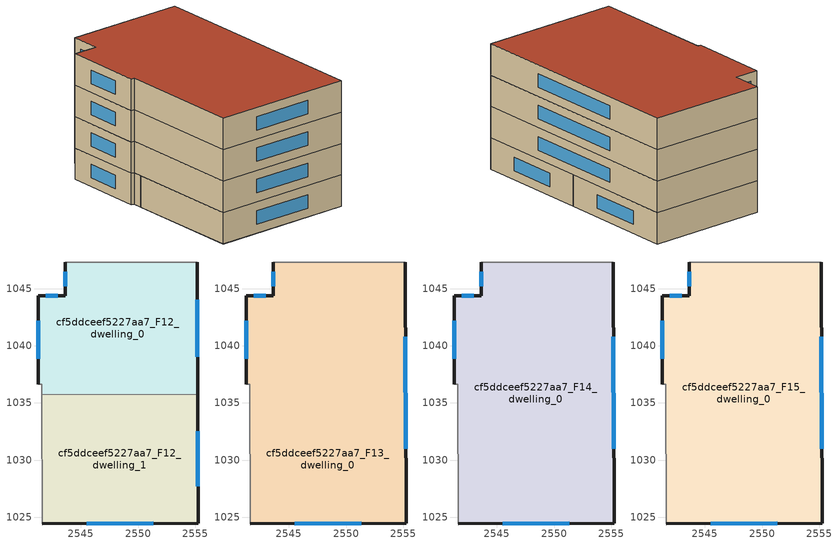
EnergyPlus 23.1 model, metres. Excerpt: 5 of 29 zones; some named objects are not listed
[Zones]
cf5ddceef5227aa7_F12_dwelling_0
 floor to cf5ddceef5227aa7_F11_dwelling_0 (EU_floor_Construction): 2555.16,1047.33 2555.2,1035.77 2541.57,1035.72 2541.56,1036.64 2541.25,1036.64 2541.24,1044.4 2543.64,1044.41 2543.64,1047.31 z36
 wall outside (EU_wall_Construction): 2543.64,1047.31 2543.64,1044.41 2541.24,1044.4 2541.25,1036.64 / 2555.21,1035.77 2555.16,1047.33 z36:39
 wall adiabatic (EU_wall_Construction): 2555.16,1047.33 2543.64,1047.31 / 2541.25,1036.64 2541.57,1036.64 2541.57,1035.72 z36:39
 wall to cf5ddceef5227aa7_F12_dwelling_1 (EU_wall_Construction): 2541.57,1035.72 2555.2,1035.77 z36:39
 window (EU_Window_Construction): 2541.24,1042.19 2541.25,1038.86 / 2542.96,1044.41 2541.92,1044.41 / 2543.64,1046.48 2543.64,1045.24 / 2555.19,1039.07 2555.18,1044.02 z36.86:38.14
cf5ddceef5227aa7_F12_dwelling_1
 floor to cf5ddceef5227aa7_F11_dwelling_1 (EU_floor_Construction): 2555.2,1035.77 2555.24,1024.47 2541.6,1024.42 2541.57,1035.72 z36
 wall outside (EU_wall_Construction): 2541.6,1024.42 2555.24,1024.47 2555.21,1035.77 z36:39
 wall adiabatic (EU_wall_Construction): 2541.57,1035.72 2541.6,1024.42 z36:39
 window (EU_Window_Construction): 2555.23,1027.7 2555.22,1032.54 / 2545.5,1024.44 2551.35,1024.46 z36.86:38.14
cf5ddceef5227aa7_F13_dwelling_0
 floor to cf5ddceef5227aa7_F12_dwelling_0 (EU_floor_Construction): 2555.16,1047.33 2555.2,1035.77 2541.57,1035.72 2541.56,1036.64 2541.25,1036.64 2541.24,1044.4 2543.64,1044.41 2543.64,1047.31 z39
 floor to cf5ddceef5227aa7_F12_dwelling_1 (EU_floor_Construction): 2555.2,1035.77 2555.24,1024.47 2541.6,1024.42 2541.57,1035.72 z39
 wall outside (EU_wall_Construction): 2543.64,1047.31 2543.64,1044.41 2541.24,1044.4 2541.25,1036.64 / 2541.6,1024.42 2555.24,1024.47 2555.16,1047.33 z39:42
 wall adiabatic (EU_wall_Construction): 2555.16,1047.33 2543.64,1047.31 / 2541.25,1036.64 2541.57,1036.64 2541.6,1024.42 z39:42
 window (EU_Window_Construction): 2543.64,1046.48 2543.64,1045.24 / 2555.22,1031 2555.19,1040.8 / 2545.5,1024.44 2551.35,1024.46 / 2541.24,1042.19 2541.25,1038.86 / 2542.96,1044.41 2541.92,1044.41 z39.86:41.14
cf5ddceef5227aa7_F14_dwelling_0
 floor to cf5ddceef5227aa7_F13_dwelling_0 (EU_floor_Construction): 2555.16,1047.33 2555.24,1024.47 2541.6,1024.42 2541.56,1036.64 2541.25,1036.64 2541.24,1044.4 2543.64,1044.41 2543.64,1047.31 z42
 wall outside (EU_wall_Construction): 2543.64,1047.31 2543.64,1044.41 2541.24,1044.4 2541.25,1036.64 / 2541.6,1024.42 2555.24,1024.47 2555.16,1047.33 z42:45
 wall adiabatic (EU_wall_Construction): 2555.16,1047.33 2543.64,1047.31 / 2541.25,1036.64 2541.57,1036.64 2541.6,1024.42 z42:45
 window (EU_Window_Construction): 2543.64,1046.48 2543.64,1045.24 / 2555.22,1031 2555.19,1040.8 / 2545.5,1024.44 2551.35,1024.46 / 2541.24,1042.19 2541.25,1038.86 / 2542.96,1044.41 2541.92,1044.41 z42.86:44.14
cf5ddceef5227aa7_F15_dwelling_0
 floor to cf5ddceef5227aa7_F14_dwelling_0 (EU_floor_Construction): 2555.16,1047.33 2555.24,1024.47 2541.6,1024.42 2541.56,1036.64 2541.25,1036.64 2541.24,1044.4 2543.64,1044.41 2543.64,1047.31 z45
 wall outside (EU_wall_Construction): 2543.64,1047.31 2543.64,1044.41 2541.24,1044.4 2541.25,1036.64 / 2541.6,1024.42 2555.24,1024.47 2555.16,1047.33 z45:48
 wall adiabatic (EU_wall_Construction): 2555.16,1047.33 2543.64,1047.31 / 2541.25,1036.64 2541.57,1036.64 2541.6,1024.42 z45:48
 window (EU_Window_Construction): 2543.64,1046.48 2543.64,1045.24 / 2555.22,1031 2555.19,1040.8 / 2545.5,1024.44 2551.35,1024.46 / 2541.24,1042.19 2541.25,1038.86 / 2542.96,1044.41 2541.92,1044.41 z45.86:47.14
 roof outside (EU_roof_Construction): 2555.24,1024.47 2555.16,1047.33 2543.64,1047.31 2543.64,1044.41 2541.24,1044.4 2541.25,1036.64 2541.57,1036.64 2541.6,1024.42 z48
[Building]
EU S2 Campaign: North Axis=0; Terrain=City; Solar Distribution=FullExterior
[Site:Location]
Helsinki-Vantaa.AP: Latitude=60.317; Longitude=24.963; Time Zone=2; Elevation=54.6
[SizingPeriod:WeatherFileDays]
AnnualSizingPeriod: Begin Month=1; Begin Day of Month=1; End Month=12; End Day of Month=31; Day of Week for Start Day=Monday; Use Weather File Daylight Saving Period=No; Use Weather File Rain and Snow Indicators=No
[MATERIAL]
EU_InternalMass_Material: Roughness=MediumRough; Thickness=0.1; Conductivity=1; Density=1800; Specific Heat=900; Thermal Absorptance=0.9; Solar Absorptance=0.7; Visible Absorptance=0.7
[MATERIAL:NOMASS] Roughness=MediumRough; Thermal Absorptance=0.9; Solar Absorptance=0.7; Visible Absorptance=0.7
Name | Thermal Resistance
EU_wall_NoMass | 5.91765
EU_roof_NoMass | 11.1778
EU_floor_NoMass | 6.2875
[WINDOWMATERIAL:SIMPLEGLAZINGSYSTEM]
EU_Window_SimpleGlazing: UFactor=0.994035; Solar Heat Gain Coefficient=0.7; Visible Transmittance=0.7
[CONSTRUCTION]
EU_wall_Construction: EU_wall_NoMass
EU_roof_Construction: EU_roof_NoMass
EU_floor_Construction: EU_floor_NoMass
EU_Window_Construction: EU_Window_SimpleGlazing
EU_InternalMass_Construction: EU_InternalMass_Material
[ZONE] Type=1; Multiplier=1; Ceiling Height=autocalculate; Floor Area=autocalculate; Part of Total Floor Area=Yes
Name | Volume
cf5ddceef5227aa7_F12_dwelling_0 | 462.341
cf5ddceef5227aa7_F13_dwelling_0; cf5ddceef5227aa7_F14_dwelling_0; cf5ddceef5227aa7_F15_dwelling_0 | 924.691
cf5ddceef5227aa7_F12_dwelling_1 | 462.36
[INTERNALMASS] Construction=EU_InternalMass_Construction
Name | Zone or ZoneList | Surface Area
cf5ddceef5227aa7_F12_dwelling_0_EU_InternalMass | cf5ddceef5227aa7_F12_dwelling_0 | 154.114
cf5ddceef5227aa7_F12_dwelling_1_EU_InternalMass | cf5ddceef5227aa7_F12_dwelling_1 | 154.118
cf5ddceef5227aa7_F13_dwelling_0_EU_InternalMass | cf5ddceef5227aa7_F13_dwelling_0 | 308.23
cf5ddceef5227aa7_F14_dwelling_0_EU_InternalMass | cf5ddceef5227aa7_F14_dwelling_0 | 308.23
cf5ddceef5227aa7_F15_dwelling_0_EU_InternalMass | cf5ddceef5227aa7_F15_dwelling_0 | 308.23
[OTHEREQUIPMENT] Fuel Type=Electricity; Design Level Calculation Method=Watts/Area; Power per Zone Floor Area=1; Fraction Latent=0; Fraction Radiant=0; Fraction Lost=0; Carbon Dioxide Generation Rate=0; EndUse Subcategory=EU_Step8_InternalGains
Name | Zone or ZoneList or Space or SpaceList | Schedule
EU_Step8_InternalGain_cf5ddceef5227aa7_F12_dwelling_0_f000 | cf5ddceef5227aa7_F12_dwelling_0 | EU_Step8_GainSchedule_cf5ddceef5227aa7_F12_dwelling_0_f000
EU_Step8_InternalGain_cf5ddceef5227aa7_F12_dwelling_1_f000 | cf5ddceef5227aa7_F12_dwelling_1 | EU_Step8_GainSchedule_cf5ddceef5227aa7_F12_dwelling_1_f000
EU_Step8_InternalGain_cf5ddceef5227aa7_F13_dwelling_0_f000 | cf5ddceef5227aa7_F13_dwelling_0 | EU_Step8_GainSchedule_cf5ddceef5227aa7_F13_dwelling_0_f000
EU_Step8_InternalGain_cf5ddceef5227aa7_F14_dwelling_0_f000 | cf5ddceef5227aa7_F14_dwelling_0 | EU_Step8_GainSchedule_cf5ddceef5227aa7_F14_dwelling_0_f000
EU_Step8_InternalGain_cf5ddceef5227aa7_F15_dwelling_0_f000 | cf5ddceef5227aa7_F15_dwelling_0 | EU_Step8_GainSchedule_cf5ddceef5227aa7_F15_dwelling_0_f000
[ZONEVENTILATION:DESIGNFLOWRATE] Schedule=EU_AlwaysOn; Design Flow Rate Calculation Method=AirChanges/Hour; Air Changes per Hour=0.596421; Ventilation Type=Natural; Fan Pressure Rise=0; Fan Total Efficiency=1; Constant Term Coefficient=1; Temperature Term Coefficient=0; Velocity Term Coefficient=0; Velocity Squared Term Coefficient=0; Minimum Indoor Temperature=-100; Maximum Indoor Temperature=100; Delta Temperature=-100; Minimum Outdoor Temperature=-100; Maximum Outdoor Temperature=100; Maximum Wind Speed=40
Name | Zone or ZoneList or Space or SpaceList
EU_ConstantAir_cf5ddceef5227aa7_F12_dwelling_0 | cf5ddceef5227aa7_F12_dwelling_0
EU_ConstantAir_cf5ddceef5227aa7_F12_dwelling_1 | cf5ddceef5227aa7_F12_dwelling_1
EU_ConstantAir_cf5ddceef5227aa7_F13_dwelling_0 | cf5ddceef5227aa7_F13_dwelling_0
EU_ConstantAir_cf5ddceef5227aa7_F14_dwelling_0 | cf5ddceef5227aa7_F14_dwelling_0
EU_ConstantAir_cf5ddceef5227aa7_F15_dwelling_0 | cf5ddceef5227aa7_F15_dwelling_0
[HVACTEMPLATE:ZONE:IDEALLOADSAIRSYSTEM] System Availability Schedule=EU_AlwaysOn; Maximum Heating Supply Air Temperature=50; Minimum Cooling Supply Air Temperature=13; Maximum Heating Supply Air Humidity Ratio=0.0156; Minimum Cooling Supply Air Humidity Ratio=0.0077; Heating Limit=NoLimit; Cooling Limit=NoLimit; Heating Availability Schedule=EU_AlwaysOn; Cooling Availability Schedule=EU_CoolingOff; Dehumidification Control Type=ConstantSensibleHeatRatio; Cooling Sensible Heat Ratio=0.7; Dehumidification Setpoint=60; Humidification Control Type=None; Humidification Setpoint=30; Outdoor Air Method=None; Outdoor Air Flow Rate per Person=0.00944; Outdoor Air Flow Rate per Zone Floor Area=0; Outdoor Air Flow Rate per Zone=0; Demand Controlled Ventilation Type=None; Outdoor Air Economizer Type=NoEconomizer; Heat Recovery Type=None; Sensible Heat Recovery Effectiveness=0.7; Latent Heat Recovery Effectiveness=0.65
Name | Template Thermostat
cf5ddceef5227aa7_F12_dwelling_0 | EU_HeatOnly_cf5ddceef5227aa7_F12_dwelling_0
cf5ddceef5227aa7_F12_dwelling_1 | EU_HeatOnly_cf5ddceef5227aa7_F12_dwelling_1
cf5ddceef5227aa7_F13_dwelling_0 | EU_HeatOnly_cf5ddceef5227aa7_F13_dwelling_0
cf5ddceef5227aa7_F14_dwelling_0 | EU_HeatOnly_cf5ddceef5227aa7_F14_dwelling_0
cf5ddceef5227aa7_F15_dwelling_0 | EU_HeatOnly_cf5ddceef5227aa7_F15_dwelling_0
[SIZING:ZONE] Zone Cooling Design Supply Air Temperature Input Method=SupplyAirTemperature; Zone Cooling Design Supply Air Temperature=13; Zone Heating Design Supply Air Temperature Input Method=SupplyAirTemperature; Zone Heating Design Supply Air Temperature=50; Zone Cooling Design Supply Air Humidity Ratio=0.008; Zone Heating Design Supply Air Humidity Ratio=0.008; Cooling Design Air Flow Method=DesignDay; Cooling Design Air Flow Rate=0; Cooling Minimum Air Flow per Zone Floor Area=0.000762; Cooling Minimum Air Flow=0; Cooling Minimum Air Flow Fraction=0.2; Heating Design Air Flow Method=DesignDay; Heating Design Air Flow Rate=0; Heating Maximum Air Flow per Zone Floor Area=0.002032; Heating Maximum Air Flow=0.141576; Heating Maximum Air Flow Fraction=0.3; Account for Dedicated Outdoor Air System=No; Dedicated Outdoor Air System Control Strategy=NeutralSupplyAir; Dedicated Outdoor Air Low Setpoint Temperature for Design=autosize; Dedicated Outdoor Air High Setpoint Temperature for Design=autosize; Zone Load Sizing Method=Sensible Load Only No Latent Load; Zone Latent Cooling Design Supply Air Humidity Ratio Input Method=HumidityRatioDifference; Zone Cooling Design Supply Air Humidity Ratio Difference=0.005; Zone Latent Heating Design Supply Air Humidity Ratio Input Method=HumidityRatioDifference; Zone Humidification Design Supply Air Humidity Ratio Difference=0.005
cf5ddceef5227aa7_F12_dwelling_0; cf5ddceef5227aa7_F12_dwelling_1; cf5ddceef5227aa7_F13_dwelling_0; cf5ddceef5227aa7_F14_dwelling_0; cf5ddceef5227aa7_F15_dwelling_0
[SCHEDULE:CONSTANT]
Name | Hourly Value
EU_AlwaysOn | 1
EU_CoolingOff | 0
[SCHEDULE:FILE] Column Number=1; Rows to Skip at Top=0; Number of Hours of Data=8760; Column Separator=Comma; Interpolate to Timestep=No; Minutes per Item=60; Adjust Schedule for Daylight Savings=Yes
Name | File
EU_Step8_GainSchedule_cf5ddceef5227aa7_F12_dwelling_0_f000 | ../../schedules/cf5ddceef5227aa7/cf5ddceef5227aa7_F12_dwelling_0_f000_gain.csv
EU_Step8_GainSchedule_cf5ddceef5227aa7_F12_dwelling_1_f000 | ../../schedules/cf5ddceef5227aa7/cf5ddceef5227aa7_F12_dwelling_1_f000_gain.csv
EU_Step8_GainSchedule_cf5ddceef5227aa7_F13_dwelling_0_f000 | ../../schedules/cf5ddceef5227aa7/cf5ddceef5227aa7_F13_dwelling_0_f000_gain.csv
EU_Step8_GainSchedule_cf5ddceef5227aa7_F14_dwelling_0_f000 | ../../schedules/cf5ddceef5227aa7/cf5ddceef5227aa7_F14_dwelling_0_f000_gain.csv
EU_Step8_GainSchedule_cf5ddceef5227aa7_F15_dwelling_0_f000 | ../../schedules/cf5ddceef5227aa7/cf5ddceef5227aa7_F15_dwelling_0_f000_gain.csv
